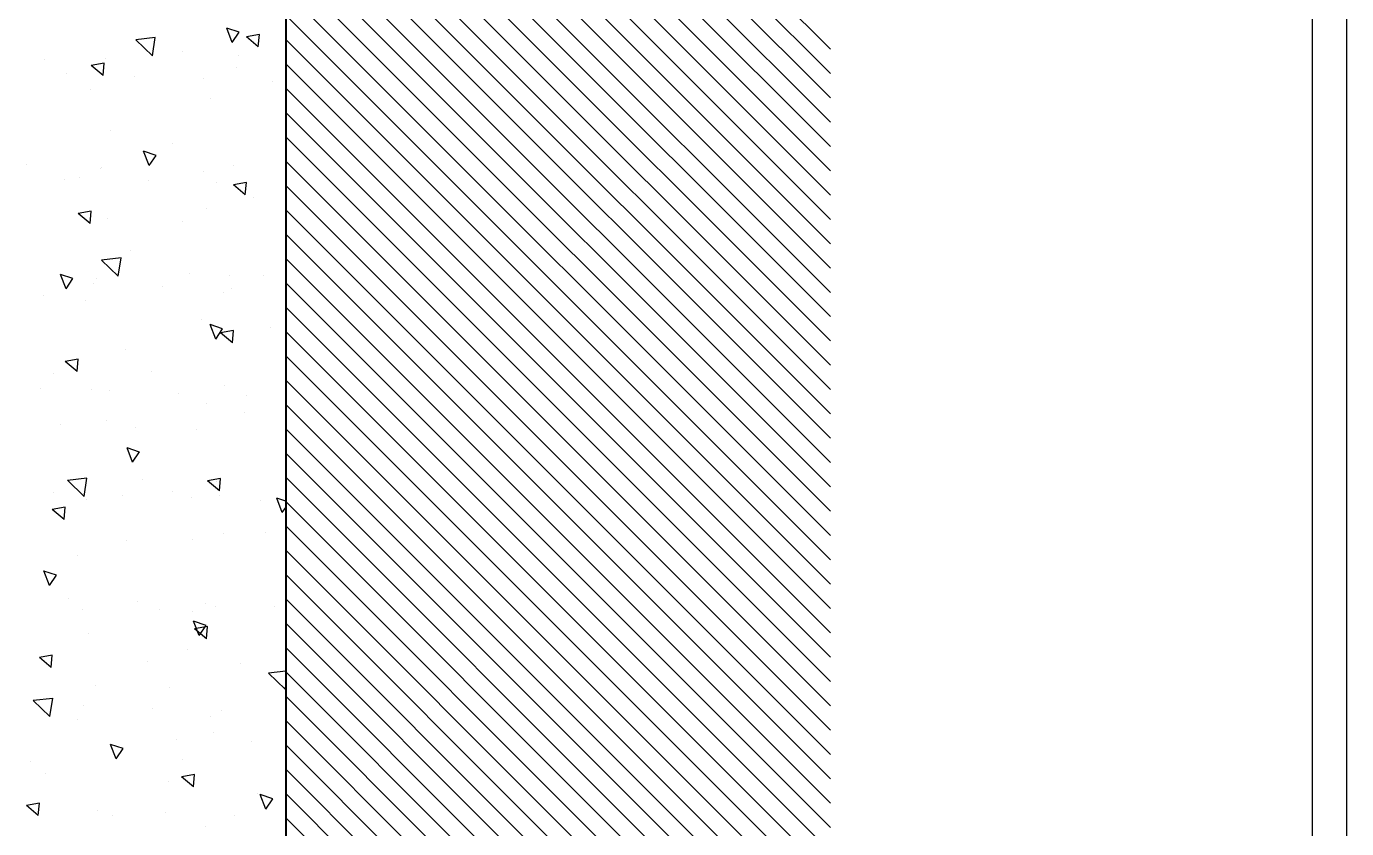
# Model space of a CAD drawing. Extents: x 386248 to 427517, y 4539405 to 4542296.
# Drawn here: x 415879.2 to 416071.1, y 4540701.3 to 4540817.9 of the extents above; entities that cross this region are included whole.
import ezdxf

# ---------------------------------------------------------------- set-up
doc = ezdxf.new("R2010")
doc.units = 0
doc.layers.add('YAZILAR', color=1, linetype='Continuous', lineweight=30)

msp = doc.modelspace()

# ---------------------------------------------------------------- linework, layer by layer
msp.add_line((415916.877, 4540475.202), (415916.877, 4540857.642))
at = {"color": 0}
for p, q in [((415996.052, 4540779.238), (415917.649, 4540857.642)), ((415996.052, 4540782.774), (415921.184, 4540857.642)), ((415996.052, 4540786.309), (415924.72, 4540857.642)), ((415996.052, 4540789.845), (415928.255, 4540857.642)), ((415996.052, 4540793.38), (415931.791, 4540857.642)), ((415996.052, 4540796.916), (415935.327, 4540857.642)), ((415996.052, 4540800.451), (415938.862, 4540857.642)), ((415996.052, 4540803.987), (415942.398, 4540857.642)), ((415996.052, 4540807.523), (415945.933, 4540857.642)), ((415996.052, 4540811.058), (415949.469, 4540857.642)), ((415996.052, 4540814.594), (415953.004, 4540857.642)), ((415996.052, 4540775.703), (415916.877, 4540854.878)), ((415996.052, 4540772.167), (415916.877, 4540851.343)), ((415996.052, 4540768.632), (415916.877, 4540847.807)), ((415996.052, 4540765.096), (415916.877, 4540844.272)), ((415996.052, 4540761.561), (415916.877, 4540840.736)), ((415996.052, 4540758.025), (415916.877, 4540837.2)), ((415996.052, 4540754.489), (415916.877, 4540833.665)), ((415996.052, 4540750.954), (415916.877, 4540830.129)), ((415996.052, 4540747.418), (415916.877, 4540826.594)), ((415996.052, 4540743.883), (415916.877, 4540823.058)), ((415996.052, 4540740.347), (415916.877, 4540819.523)), ((415909.112, 4540815.563), (415908.306, 4540817.663)), ((415910.12, 4540817.05), (415908.307, 4540817.658)), ((415909.112, 4540815.563), (415910.118, 4540817.055)), ((415897.515, 4540813.609), (415895.08, 4540815.946)), ((415897.93, 4540816.272), (415895.081, 4540815.941)), ((415897.515, 4540813.609), (415897.929, 4540816.278)), ((415912.896, 4540814.941), (415911.172, 4540816.387)), ((415913.055, 4540816.728), (415911.174, 4540816.382)), ((415912.896, 4540814.941), (415913.053, 4540816.734)), ((415996.052, 4540736.812), (415916.877, 4540815.987)), ((415881.785, 4540813.1), (415881.785, 4540813.1)), ((415890.67, 4540813.22), (415890.67, 4540813.22)), ((415901.874, 4540814.25), (415901.874, 4540814.25)), ((415910.03, 4540813.703), (415910.03, 4540813.703)), ((415890.33, 4540810.778), (415888.606, 4540812.224)), ((415890.489, 4540812.566), (415888.608, 4540812.219)), ((415890.33, 4540810.778), (415890.487, 4540812.571)), ((415909.732, 4540811.936), (415909.732, 4540811.936)), ((415996.052, 4540733.276), (415916.877, 4540812.452)), ((415884.972, 4540811.039), (415884.972, 4540811.039)), ((415894.959, 4540810.674), (415894.959, 4540810.674)), ((415904.946, 4540810.309), (415904.946, 4540810.309)), ((415914.933, 4540809.944), (415914.933, 4540809.944)), ((415888.561, 4540808.774), (415888.561, 4540808.774)), ((415906, 4540807.378), (415906, 4540807.378)), ((415996.052, 4540729.741), (415916.877, 4540808.916)), ((415996.052, 4540726.205), (415916.877, 4540805.381)), ((415891.376, 4540802.793), (415891.376, 4540802.793)), ((415996.052, 4540722.67), (415916.877, 4540801.845)), ((415897.033, 4540797.656), (415896.227, 4540799.756)), ((415898.042, 4540799.143), (415896.229, 4540799.751)), ((415900.394, 4540800.882), (415900.394, 4540800.882)), ((415879.213, 4540797.794), (415879.213, 4540797.794)), ((415897.033, 4540797.656), (415898.04, 4540799.148)), ((415909.353, 4540797.688), (415909.353, 4540797.688)), ((415996.052, 4540719.134), (415916.877, 4540798.31)), ((415886.893, 4540795.885), (415886.893, 4540795.885)), ((415889.994, 4540797.205), (415889.994, 4540797.205)), ((415890.057, 4540797.412), (415890.057, 4540797.412)), ((415904.877, 4540796.754), (415904.877, 4540796.754)), ((415884.789, 4540795.604), (415884.789, 4540795.604)), ((415896.879, 4540795.521), (415896.879, 4540795.521)), ((415906.866, 4540795.156), (415906.866, 4540795.156)), ((415911.013, 4540793.423), (415909.29, 4540794.869)), ((415911.172, 4540795.211), (415909.292, 4540794.864)), ((415911.013, 4540793.423), (415911.17, 4540795.216)), ((415916.853, 4540794.791), (415916.853, 4540794.791)), ((415996.052, 4540715.599), (415916.877, 4540794.774)), ((415912.226, 4540792.99), (415912.226, 4540792.99)), ((415888.448, 4540789.26), (415886.724, 4540790.706)), ((415888.606, 4540791.048), (415886.726, 4540790.701)), ((415888.448, 4540789.26), (415888.604, 4540791.053)), ((415905.324, 4540791.363), (415905.324, 4540791.363)), ((415996.052, 4540712.063), (415916.877, 4540791.239)), ((415891.046, 4540789.902), (415891.046, 4540789.902)), ((415901.889, 4540789.52), (415901.889, 4540789.52)), ((415996.052, 4540708.528), (415916.877, 4540787.703)), ((415892.964, 4540784.255), (415890.115, 4540783.923)), ((415892.55, 4540781.592), (415892.964, 4540784.26)), ((415894.379, 4540785.297), (415894.379, 4540785.297)), ((415892.55, 4540781.592), (415890.115, 4540783.929)), ((415996.052, 4540704.992), (415916.877, 4540784.167)), ((415884.955, 4540779.748), (415884.148, 4540781.849)), ((415885.963, 4540781.235), (415884.15, 4540781.844)), ((415884.955, 4540779.748), (415885.961, 4540781.241)), ((415889.005, 4540780.482), (415889.005, 4540780.482)), ((415889.317, 4540781.19), (415889.317, 4540781.19)), ((415902.878, 4540782.009), (415902.878, 4540782.009)), ((415908.677, 4540781.674), (415908.677, 4540781.674)), ((415913.722, 4540781.628), (415913.722, 4540781.628)), ((415996.052, 4540701.456), (415916.877, 4540780.632)), ((415881.708, 4540778.847), (415881.708, 4540778.847)), ((415898.992, 4540780.117), (415898.992, 4540780.117)), ((415907.88, 4540779.259), (415907.88, 4540779.259)), ((415908.979, 4540779.753), (415908.979, 4540779.753)), ((415887.792, 4540778.109), (415887.792, 4540778.109)), ((415996.052, 4540697.921), (415916.877, 4540777.096)), ((415904.647, 4540775.348), (415904.647, 4540775.348)), ((415906.709, 4540772.449), (415905.903, 4540774.55)), ((415907.718, 4540773.936), (415905.905, 4540774.544)), ((415906.709, 4540772.449), (415907.716, 4540773.941)), ((415909.131, 4540771.905), (415907.407, 4540773.351)), ((415909.289, 4540773.693), (415907.409, 4540773.346)), ((415909.131, 4540771.905), (415909.288, 4540773.698)), ((415914.71, 4540774.117), (415914.71, 4540774.117)), ((415996.052, 4540694.385), (415916.877, 4540773.561)), ((415893.54, 4540770.955), (415893.54, 4540770.955)), ((415886.565, 4540767.742), (415884.841, 4540769.189)), ((415886.724, 4540769.53), (415884.843, 4540769.183)), ((415886.565, 4540767.742), (415886.722, 4540769.536)), ((415996.052, 4540690.85), (415916.877, 4540770.025)), ((415883.204, 4540767.485), (415883.204, 4540767.485)), ((415897.382, 4540767.802), (415897.382, 4540767.802)), ((415881.267, 4540765.265), (415881.267, 4540765.265)), ((415888.641, 4540765.176), (415888.641, 4540765.176)), ((415908, 4540765.659), (415908, 4540765.659)), ((415996.052, 4540687.314), (415916.877, 4540766.49)), ((415891.254, 4540764.901), (415891.254, 4540764.901)), ((415901.241, 4540764.536), (415901.241, 4540764.536)), ((415911.228, 4540764.171), (415911.228, 4540764.171)), ((415905.372, 4540763.063), (415905.372, 4540763.063)), ((415910.884, 4540761.763), (415910.884, 4540761.763)), ((415996.052, 4540683.779), (415916.877, 4540762.954)), ((415884.192, 4540759.975), (415884.192, 4540759.975)), ((415890.795, 4540760.613), (415890.795, 4540760.613)), ((415895.036, 4540759.593), (415895.036, 4540759.593)), ((415903.97, 4540759.334), (415903.97, 4540759.334)), ((415996.052, 4540680.243), (415916.877, 4540759.419)), ((415894.631, 4540754.542), (415893.824, 4540756.642)), ((415895.639, 4540756.029), (415893.826, 4540756.637)), ((415894.631, 4540754.542), (415895.637, 4540756.034)), ((415996.052, 4540676.708), (415916.877, 4540755.883)), ((415887.584, 4540749.575), (415885.149, 4540751.912)), ((415887.999, 4540752.238), (415885.15, 4540751.906)), ((415887.584, 4540749.575), (415887.998, 4540752.243)), ((415896.025, 4540752.083), (415896.025, 4540752.083)), ((415907.248, 4540750.387), (415905.525, 4540751.833)), ((415907.407, 4540752.175), (415905.526, 4540751.828)), ((415906.868, 4540751.701), (415906.868, 4540751.701)), ((415907.248, 4540750.387), (415907.405, 4540752.18)), ((415996.052, 4540673.172), (415916.877, 4540752.348)), ((415883.188, 4540750.112), (415883.188, 4540750.112)), ((415893.175, 4540749.747), (415893.175, 4540749.747)), ((415900.385, 4540750.306), (415900.385, 4540750.306)), ((415884.841, 4540748.012), (415882.961, 4540747.666)), ((415884.682, 4540746.225), (415884.839, 4540748.018)), ((415887.964, 4540749.161), (415887.964, 4540749.161)), ((415903.162, 4540749.383), (415903.162, 4540749.383)), ((415907.324, 4540749.644), (415907.324, 4540749.644)), ((415913.148, 4540749.018), (415913.148, 4540749.018)), ((415916.385, 4540747.242), (415915.579, 4540749.343)), ((415916.877, 4540748.903), (415915.581, 4540749.338)), ((415916.385, 4540747.242), (415916.877, 4540747.971)), ((415996.052, 4540669.637), (415916.877, 4540748.812)), ((415884.682, 4540746.225), (415882.959, 4540747.671)), ((415907.857, 4540744.191), (415907.857, 4540744.191)), ((415913.887, 4540744.268), (415913.887, 4540744.268)), ((415996.052, 4540666.101), (415916.877, 4540745.277)), ((415893.798, 4540743.117), (415893.798, 4540743.117)), ((415903.294, 4540743.319), (415903.294, 4540743.319)), ((415886.687, 4540741.028), (415886.687, 4540741.028)), ((415996.052, 4540662.566), (415916.877, 4540741.741)), ((415882.552, 4540736.635), (415881.746, 4540738.735)), ((415883.56, 4540738.122), (415881.748, 4540738.73)), ((415996.052, 4540659.03), (415916.877, 4540738.206)), ((415882.552, 4540736.635), (415883.559, 4540738.127)), ((415885.3, 4540734.709), (415885.3, 4540734.709)), ((415895.287, 4540734.344), (415895.287, 4540734.344)), ((415996.052, 4540655.495), (415916.877, 4540734.67)), ((415887.287, 4540733.146), (415887.287, 4540733.146)), ((415898.519, 4540733.136), (415898.519, 4540733.136)), ((415903.388, 4540732.81), (415903.388, 4540732.81)), ((415905.274, 4540733.98), (415905.274, 4540733.98)), ((415906.647, 4540733.63), (415906.647, 4540733.63)), ((415915.261, 4540733.615), (415915.261, 4540733.615)), ((415904.307, 4540729.335), (415903.5, 4540731.436)), ((415905.315, 4540730.822), (415903.502, 4540731.43)), ((415905.524, 4540730.657), (415903.644, 4540730.31)), ((415904.307, 4540729.335), (415905.313, 4540730.827)), ((415905.366, 4540728.869), (415905.522, 4540730.662)), ((415996.052, 4540651.959), (415916.877, 4540731.134)), ((415888.183, 4540729.666), (415888.183, 4540729.666)), ((415905.366, 4540728.869), (415903.642, 4540730.316)), ((415902.617, 4540727.304), (415902.617, 4540727.304)), ((415996.052, 4540648.423), (415916.877, 4540727.599)), ((415882.8, 4540724.707), (415881.076, 4540726.153)), ((415882.958, 4540726.495), (415881.078, 4540726.148)), ((415882.8, 4540724.707), (415882.957, 4540726.5)), ((415896.801, 4540725.622), (415896.801, 4540725.622)), ((415910.351, 4540725.244), (415910.351, 4540725.244)), ((415916.877, 4540724.158), (415914.373, 4540723.866)), ((415916.808, 4540721.535), (415914.373, 4540723.872)), ((415996.052, 4540644.888), (415916.877, 4540724.063)), ((415889.171, 4540722.156), (415889.171, 4540722.156)), ((415900.015, 4540721.774), (415900.015, 4540721.774)), ((415916.808, 4540721.535), (415916.877, 4540721.979)), ((415882.619, 4540717.558), (415880.183, 4540719.894)), ((415883.033, 4540720.22), (415880.184, 4540719.889)), ((415882.619, 4540717.558), (415883.033, 4540720.226)), ((415887.55, 4540719.128), (415887.55, 4540719.128)), ((415996.052, 4540641.352), (415916.877, 4540720.528)), ((415886.611, 4540717.132), (415886.611, 4540717.132)), ((415897.536, 4540718.763), (415897.536, 4540718.763)), ((415905.97, 4540717.615), (415905.97, 4540717.615)), ((415907.523, 4540718.398), (415907.523, 4540718.398)), ((415906.391, 4540715.315), (415906.391, 4540715.315)), ((415996.052, 4540637.817), (415916.877, 4540716.992)), ((415892.228, 4540711.428), (415891.422, 4540713.528)), ((415893.236, 4540712.915), (415891.424, 4540713.523)), ((415901.004, 4540714.264), (415901.004, 4540714.264)), ((415911.847, 4540713.882), (415911.847, 4540713.882)), ((415996.052, 4540634.281), (415916.877, 4540713.457)), ((415892.228, 4540711.428), (415893.235, 4540712.92)), ((415879.833, 4540711.102), (415879.833, 4540711.102)), ((415901.94, 4540711.29), (415901.94, 4540711.29)), ((415996.052, 4540630.746), (415916.877, 4540709.921)), ((415881.904, 4540709.365), (415881.904, 4540709.365)), ((415899.804, 4540708.126), (415899.804, 4540708.126)), ((415903.483, 4540707.352), (415901.759, 4540708.798)), ((415903.642, 4540709.139), (415901.761, 4540708.793)), ((415903.483, 4540707.352), (415903.64, 4540709.145)), ((415912.836, 4540706.372), (415912.836, 4540706.372)), ((415913.983, 4540704.128), (415913.176, 4540706.229)), ((415914.991, 4540705.615), (415913.178, 4540706.224)), ((415913.983, 4540704.128), (415914.989, 4540705.621)), ((415996.052, 4540627.21), (415916.877, 4540706.386)), ((415880.917, 4540703.189), (415879.194, 4540704.635)), ((415881.076, 4540704.977), (415879.195, 4540704.63)), ((415879.483, 4540704.339), (415879.483, 4540704.339)), ((415880.917, 4540703.189), (415881.074, 4540704.982)), ((415889.47, 4540703.974), (415889.47, 4540703.974)), ((415891.666, 4540703.21), (415891.666, 4540703.21)), ((415899.457, 4540703.61), (415899.457, 4540703.61)), ((415909.444, 4540703.245), (415909.444, 4540703.245)), ((415996.052, 4540623.675), (415916.877, 4540702.85)), ((415905.294, 4540701.6), (415905.294, 4540701.6))]:
    msp.add_line(p, q, dxfattribs=at)
at = {"const_width": 0.2}
msp.add_lwpolyline([(415916.977, 4540475.202), (415916.977, 4540857.642)], dxfattribs=at)
at = {"layer": 'YAZILAR', "color": 133, "ltscale": 5}
for points in [[(414241.928, 4542285.7), (416071.074, 4542285.7), (416071.074, 4539411.988), (414241.928, 4539411.988)], [(414246.928, 4542280.7), (416066.074, 4542280.7), (416066.074, 4539416.988), (414246.928, 4539416.988)]]:
    msp.add_lwpolyline(points, close=True, dxfattribs=at)

doc.saveas('drawing.dxf')
